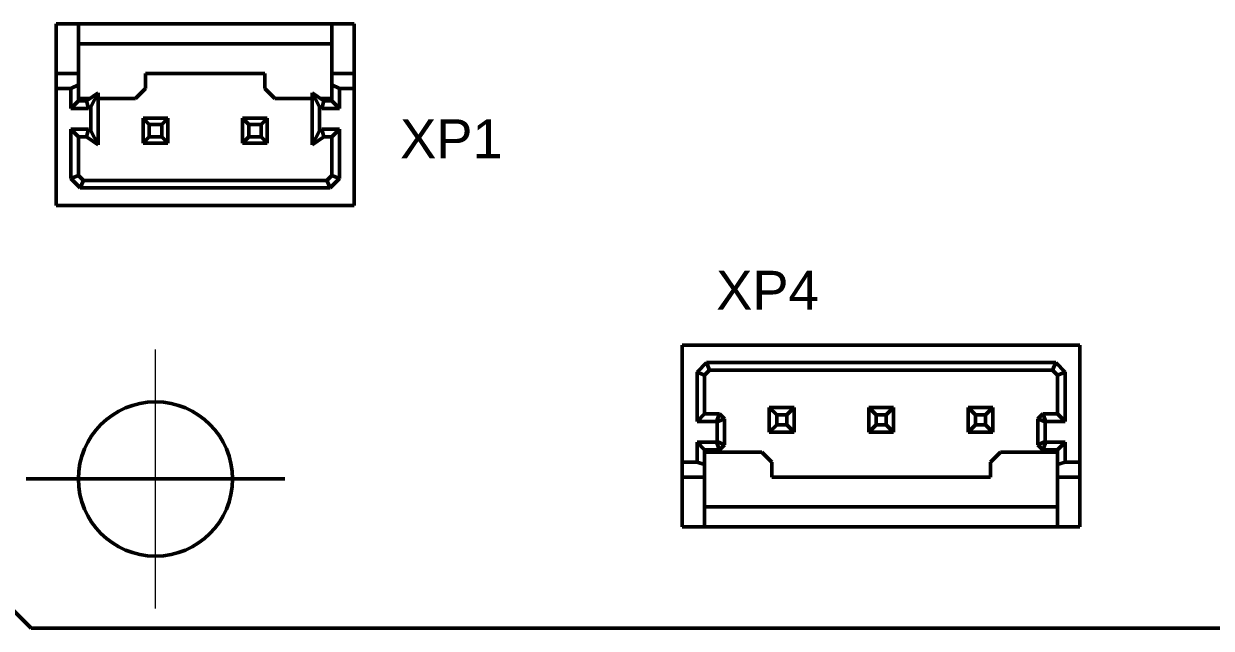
# Model space of a CAD drawing. Header units: millimetres. Extents: x 0 to 866, y 0 to 297.
# Drawn here: x 52.76 to 100.54, y 156.18 to 180.48 of the extents above; entities that cross this region are included whole.
import ezdxf

# ---------------------------------------------------------------- set-up
doc = ezdxf.new("R2010")
doc.units = ezdxf.units.MM
for name, color, linetype, lineweight in [('OSN25', 2, 'Continuous', 20), ('OSN50', 3, 'Continuous', 50), ('TEXT', 1, 'Continuous', 30)]:
    doc.layers.add(name, color=color, linetype=linetype, lineweight=lineweight)
doc.styles.add('Arial0', font='arial.ttf', dxfattribs={"height": 1.2192})

msp = doc.modelspace()

# ---------------------------------------------------------------- linework, layer by layer
at = {"layer": 'OSN25', "color": 2}
for p, q in [((58.064, 156.984), (58.064, 167.384)), ((58.064, 156.984), (58.064, 167.384)), ((52.864, 162.184), (63.264, 162.184))]:
    msp.add_line(p, q, dxfattribs=at)
at = {"layer": 'OSN50', "color": 3}
for p, q in [((66.064, 180.484), (54.064, 180.484)), ((54.064, 180.484), (54.064, 173.184)), ((54.064, 180.484), (54.064, 178.484)), ((54.964, 180.484), (54.064, 180.484)), ((66.064, 180.484), (54.064, 180.484)), ((54.064, 180.484), (54.064, 173.184)), ((54.064, 180.484), (54.064, 178.484)), ((54.964, 180.484), (54.064, 180.484)), ((54.964, 180.484), (54.964, 178.484)), ((65.164, 180.484), (54.964, 180.484)), ((54.964, 180.484), (54.964, 178.484)), ((65.164, 180.484), (54.964, 180.484)), ((65.164, 180.484), (65.164, 178.484)), ((66.064, 180.484), (65.164, 180.484)), ((65.164, 180.484), (65.164, 178.484)), ((66.064, 180.484), (65.164, 180.484)), ((66.064, 173.184), (66.064, 180.484)), ((66.064, 180.484), (66.064, 178.484)), ((66.064, 173.184), (66.064, 180.484)), ((66.064, 180.484), (66.064, 178.484)), ((65.164, 179.684), (54.964, 179.684)), ((65.164, 179.684), (54.964, 179.684)), ((54.064, 177.884), (54.064, 178.484)), ((54.964, 178.484), (54.064, 178.484)), ((54.064, 177.884), (54.064, 178.484)), ((54.964, 178.484), (54.064, 178.484)), ((54.964, 178.034), (54.964, 178.484)), ((54.964, 178.034), (54.964, 178.484)), ((54.964, 178.034), (54.964, 178.484)), ((54.964, 178.034), (54.964, 178.484)), ((57.664, 177.884), (57.664, 178.484)), ((62.464, 178.484), (57.664, 178.484)), ((57.664, 177.884), (57.664, 178.484)), ((62.464, 178.484), (57.664, 178.484)), ((62.464, 177.884), (62.464, 178.484)), ((62.464, 177.884), (62.464, 178.484)), ((66.064, 178.484), (65.164, 178.484)), ((65.164, 178.484), (65.164, 178.034)), ((65.164, 178.034), (65.164, 178.484)), ((66.064, 178.484), (65.164, 178.484)), ((65.164, 178.484), (65.164, 178.034)), ((65.164, 178.034), (65.164, 178.484)), ((66.064, 177.884), (66.064, 178.484)), ((66.064, 177.884), (66.064, 178.484)), ((54.064, 177.884), (54.064, 173.184)), ((54.664, 177.884), (54.064, 177.884)), ((54.064, 177.884), (54.064, 173.184)), ((54.664, 177.884), (54.064, 177.884)), ((54.964, 178.034), (54.664, 177.884)), ((54.964, 178.034), (54.664, 177.884)), ((54.664, 177.084), (54.664, 177.884)), ((54.664, 177.084), (54.664, 177.884)), ((54.964, 177.384), (54.964, 178.034)), ((54.964, 177.384), (54.964, 178.034)), ((57.664, 177.884), (57.264, 177.484)), ((57.664, 177.884), (57.264, 177.484)), ((62.864, 177.484), (62.464, 177.884)), ((62.864, 177.484), (62.464, 177.884)), ((65.464, 177.884), (65.164, 178.034)), ((65.164, 177.384), (65.164, 178.034)), ((65.464, 177.884), (65.164, 178.034)), ((65.164, 177.384), (65.164, 178.034)), ((65.464, 177.084), (65.464, 177.884)), ((66.064, 177.884), (65.464, 177.884)), ((65.464, 177.084), (65.464, 177.884)), ((66.064, 177.884), (65.464, 177.884)), ((66.064, 177.884), (66.064, 173.184)), ((66.064, 177.884), (66.064, 173.184)), ((54.964, 177.384), (54.664, 177.084)), ((54.964, 177.384), (54.664, 177.084)), ((55.434, 177.484), (54.964, 177.484)), ((55.434, 177.484), (54.964, 177.484)), ((55.284, 177.384), (54.964, 177.384)), ((55.284, 177.384), (54.964, 177.384)), ((55.764, 177.704), (55.284, 177.384)), ((55.764, 177.704), (55.284, 177.384)), ((55.374, 177.084), (55.284, 177.384)), ((55.374, 177.084), (55.284, 177.384)), ((55.764, 177.704), (55.464, 177.144)), ((55.764, 177.704), (55.464, 177.144)), ((55.764, 175.624), (55.764, 177.704)), ((55.764, 175.624), (55.764, 177.704)), ((57.264, 177.484), (55.764, 177.484)), ((57.264, 177.484), (55.764, 177.484)), ((64.364, 177.484), (62.864, 177.484)), ((64.364, 177.484), (62.864, 177.484)), ((64.844, 177.384), (64.364, 177.704)), ((64.364, 175.624), (64.364, 177.704)), ((64.664, 177.144), (64.364, 177.704)), ((64.844, 177.384), (64.364, 177.704)), ((64.364, 175.624), (64.364, 177.704)), ((64.664, 177.144), (64.364, 177.704)), ((65.164, 177.484), (64.694, 177.484)), ((65.164, 177.484), (64.694, 177.484)), ((64.844, 177.384), (64.754, 177.084)), ((64.844, 177.384), (64.754, 177.084)), ((65.164, 177.384), (64.844, 177.384)), ((65.164, 177.384), (64.844, 177.384)), ((65.464, 177.084), (65.164, 177.384)), ((65.464, 177.084), (65.164, 177.384)), ((55.374, 177.084), (54.664, 177.084)), ((55.374, 177.084), (54.664, 177.084)), ((55.464, 177.144), (55.374, 177.084)), ((55.464, 177.144), (55.374, 177.084)), ((55.464, 176.184), (55.464, 177.144)), ((55.464, 176.184), (55.464, 177.144)), ((64.754, 177.084), (64.664, 177.144)), ((64.664, 176.184), (64.664, 177.144)), ((64.754, 177.084), (64.664, 177.144)), ((64.664, 176.184), (64.664, 177.144)), ((65.464, 177.084), (64.754, 177.084)), ((65.464, 177.084), (64.754, 177.084)), ((57.564, 176.684), (57.564, 175.684)), ((57.814, 176.434), (57.564, 176.684)), ((58.564, 176.684), (57.564, 176.684)), ((57.564, 176.684), (57.564, 175.684)), ((57.814, 176.434), (57.564, 176.684)), ((58.564, 176.684), (57.564, 176.684)), ((58.314, 176.434), (57.814, 176.434)), ((57.814, 175.934), (57.814, 176.434)), ((58.314, 176.434), (57.814, 176.434)), ((57.814, 175.934), (57.814, 176.434)), ((58.564, 176.684), (58.314, 176.434)), ((58.564, 176.684), (58.314, 176.434)), ((58.314, 176.434), (58.314, 175.934)), ((58.314, 176.434), (58.314, 175.934)), ((58.564, 176.684), (58.564, 175.684)), ((58.564, 176.684), (58.564, 175.684)), ((62.564, 176.684), (61.564, 176.684)), ((61.814, 176.434), (61.564, 176.684)), ((61.564, 176.684), (61.564, 175.684)), ((62.564, 176.684), (61.564, 176.684)), ((61.814, 176.434), (61.564, 176.684)), ((61.564, 176.684), (61.564, 175.684)), ((62.314, 176.434), (61.814, 176.434)), ((61.814, 176.434), (61.814, 175.934)), ((62.314, 176.434), (61.814, 176.434)), ((61.814, 176.434), (61.814, 175.934)), ((62.564, 176.684), (62.314, 176.434)), ((62.564, 176.684), (62.314, 176.434)), ((62.314, 175.934), (62.314, 176.434)), ((62.314, 175.934), (62.314, 176.434)), ((62.564, 176.684), (62.564, 175.684)), ((62.564, 176.684), (62.564, 175.684)), ((54.964, 175.944), (54.664, 176.244)), ((55.374, 176.244), (54.664, 176.244)), ((54.664, 176.244), (54.664, 174.26)), ((54.964, 175.944), (54.664, 176.244)), ((55.374, 176.244), (54.664, 176.244)), ((54.664, 176.244), (54.664, 174.26)), ((55.284, 175.944), (54.964, 175.944)), ((54.964, 175.944), (54.964, 174.384)), ((55.284, 175.944), (54.964, 175.944)), ((54.964, 175.944), (54.964, 174.384)), ((55.374, 176.244), (55.284, 175.944)), ((55.374, 176.244), (55.284, 175.944)), ((55.764, 175.624), (55.284, 175.944)), ((55.764, 175.624), (55.284, 175.944)), ((55.464, 176.184), (55.374, 176.244)), ((55.464, 176.184), (55.374, 176.244)), ((55.764, 175.624), (55.464, 176.184)), ((55.764, 175.624), (55.464, 176.184)), ((57.814, 175.934), (57.564, 175.684)), ((57.814, 175.934), (57.564, 175.684)), ((58.314, 175.934), (57.814, 175.934)), ((58.314, 175.934), (57.814, 175.934)), ((58.564, 175.684), (58.314, 175.934)), ((58.564, 175.684), (58.314, 175.934)), ((61.814, 175.934), (61.564, 175.684)), ((61.814, 175.934), (61.564, 175.684)), ((62.314, 175.934), (61.814, 175.934)), ((62.314, 175.934), (61.814, 175.934)), ((62.564, 175.684), (62.314, 175.934)), ((62.564, 175.684), (62.314, 175.934)), ((64.664, 176.184), (64.364, 175.624)), ((64.664, 176.184), (64.364, 175.624)), ((64.844, 175.944), (64.364, 175.624)), ((64.844, 175.944), (64.364, 175.624)), ((64.754, 176.244), (64.664, 176.184)), ((64.754, 176.244), (64.664, 176.184)), ((65.464, 176.244), (64.754, 176.244)), ((64.844, 175.944), (64.754, 176.244)), ((65.464, 176.244), (64.754, 176.244)), ((64.844, 175.944), (64.754, 176.244)), ((65.164, 175.944), (64.844, 175.944)), ((65.164, 175.944), (64.844, 175.944)), ((65.464, 176.244), (65.164, 175.944)), ((65.464, 176.244), (65.164, 175.944)), ((65.164, 175.944), (65.164, 174.384)), ((65.164, 175.944), (65.164, 174.384)), ((65.464, 176.244), (65.464, 174.26)), ((65.464, 176.244), (65.464, 174.26)), ((58.564, 175.684), (57.564, 175.684)), ((58.564, 175.684), (57.564, 175.684)), ((62.564, 175.684), (61.564, 175.684)), ((62.564, 175.684), (61.564, 175.684)), ((54.964, 174.384), (54.664, 174.26)), ((54.964, 174.384), (54.664, 174.26)), ((55.164, 174.184), (54.964, 174.384)), ((55.164, 174.184), (54.964, 174.384)), ((65.164, 174.384), (64.964, 174.184)), ((65.164, 174.384), (64.964, 174.184)), ((65.464, 174.26), (65.164, 174.384)), ((65.464, 174.26), (65.164, 174.384)), ((55.04, 173.884), (54.664, 174.26)), ((55.04, 173.884), (54.664, 174.26)), ((55.164, 174.184), (55.04, 173.884)), ((55.164, 174.184), (55.04, 173.884)), ((64.964, 174.184), (55.164, 174.184)), ((64.964, 174.184), (55.164, 174.184)), ((65.088, 173.884), (64.964, 174.184)), ((65.088, 173.884), (64.964, 174.184)), ((65.464, 174.26), (65.088, 173.884)), ((65.464, 174.26), (65.088, 173.884)), ((65.088, 173.884), (55.04, 173.884)), ((65.088, 173.884), (55.04, 173.884)), ((54.064, 173.184), (66.064, 173.184)), ((66.064, 173.184), (54.064, 173.184)), ((54.064, 173.184), (66.064, 173.184)), ((66.064, 173.184), (54.064, 173.184)), ((95.259, 167.561), (79.259, 167.561)), ((79.259, 167.561), (79.259, 160.261)), ((79.259, 167.561), (79.259, 162.861)), ((95.259, 167.561), (79.259, 167.561)), ((95.259, 167.561), (79.259, 167.561)), ((79.259, 167.561), (79.259, 160.261)), ((79.259, 167.561), (79.259, 162.861)), ((95.259, 167.561), (79.259, 167.561)), ((95.259, 160.261), (95.259, 167.561)), ((95.259, 162.861), (95.259, 167.561)), ((95.259, 160.261), (95.259, 167.561)), ((95.259, 162.861), (95.259, 167.561)), ((80.235, 166.861), (79.859, 166.485)), ((80.235, 166.861), (79.859, 166.485)), ((80.359, 166.561), (80.235, 166.861)), ((94.283, 166.861), (80.235, 166.861)), ((80.359, 166.561), (80.235, 166.861)), ((94.283, 166.861), (80.235, 166.861)), ((94.283, 166.861), (94.159, 166.561)), ((94.283, 166.861), (94.159, 166.561)), ((94.659, 166.485), (94.283, 166.861)), ((94.659, 166.485), (94.283, 166.861)), ((80.159, 166.361), (79.859, 166.485)), ((79.859, 164.501), (79.859, 166.485)), ((80.159, 166.361), (79.859, 166.485)), ((79.859, 164.501), (79.859, 166.485)), ((80.359, 166.561), (80.159, 166.361)), ((80.359, 166.561), (80.159, 166.361)), ((80.159, 164.801), (80.159, 166.361)), ((80.159, 164.801), (80.159, 166.361)), ((94.159, 166.561), (80.359, 166.561)), ((94.159, 166.561), (80.359, 166.561)), ((94.359, 166.361), (94.159, 166.561)), ((94.359, 166.361), (94.159, 166.561)), ((94.659, 166.485), (94.359, 166.361)), ((94.659, 166.485), (94.359, 166.361)), ((94.359, 164.801), (94.359, 166.361)), ((94.359, 164.801), (94.359, 166.361)), ((94.659, 164.501), (94.659, 166.485)), ((94.659, 164.501), (94.659, 166.485)), ((82.759, 165.061), (82.759, 164.061)), ((83.059, 164.761), (82.759, 165.061)), ((83.759, 165.061), (82.759, 165.061)), ((82.759, 165.061), (82.759, 164.061)), ((83.059, 164.761), (82.759, 165.061)), ((83.759, 165.061), (82.759, 165.061)), ((83.759, 165.061), (83.459, 164.761)), ((83.759, 165.061), (83.459, 164.761)), ((83.759, 164.061), (83.759, 165.061)), ((83.759, 164.061), (83.759, 165.061)), ((86.759, 165.061), (86.759, 164.061)), ((87.059, 164.761), (86.759, 165.061)), ((87.759, 165.061), (86.759, 165.061)), ((86.759, 165.061), (86.759, 164.061)), ((87.059, 164.761), (86.759, 165.061)), ((87.759, 165.061), (86.759, 165.061)), ((87.759, 165.061), (87.459, 164.761)), ((87.759, 165.061), (87.459, 164.761)), ((87.759, 164.061), (87.759, 165.061)), ((87.759, 164.061), (87.759, 165.061)), ((90.759, 165.061), (90.759, 164.061)), ((91.059, 164.761), (90.759, 165.061)), ((91.759, 165.061), (90.759, 165.061)), ((90.759, 165.061), (90.759, 164.061)), ((91.059, 164.761), (90.759, 165.061)), ((91.759, 165.061), (90.759, 165.061)), ((91.759, 165.061), (91.459, 164.761)), ((91.759, 165.061), (91.459, 164.761)), ((91.759, 164.061), (91.759, 165.061)), ((91.759, 164.061), (91.759, 165.061)), ((80.159, 164.801), (79.859, 164.501)), ((80.159, 164.801), (79.859, 164.501)), ((80.635, 164.501), (79.859, 164.501)), ((80.635, 164.501), (79.859, 164.501)), ((80.759, 164.801), (80.159, 164.801)), ((80.759, 164.801), (80.159, 164.801)), ((80.759, 164.801), (80.635, 164.501)), ((80.759, 164.801), (80.635, 164.501)), ((80.659, 164.477), (80.635, 164.501)), ((80.659, 164.477), (80.635, 164.501)), ((80.959, 164.601), (80.659, 164.477)), ((80.959, 164.601), (80.659, 164.477)), ((80.659, 163.685), (80.659, 164.477)), ((80.659, 163.685), (80.659, 164.477)), ((80.959, 164.601), (80.759, 164.801)), ((80.959, 164.601), (80.759, 164.801)), ((80.959, 163.561), (80.959, 164.601)), ((80.959, 163.561), (80.959, 164.601)), ((83.059, 164.361), (82.759, 164.061)), ((83.059, 164.361), (82.759, 164.061)), ((83.059, 164.361), (83.059, 164.761)), ((83.459, 164.761), (83.059, 164.761)), ((83.059, 164.361), (83.059, 164.761)), ((83.459, 164.761), (83.059, 164.761)), ((83.459, 164.361), (83.059, 164.361)), ((83.459, 164.361), (83.059, 164.361)), ((83.459, 164.361), (83.459, 164.761)), ((83.459, 164.361), (83.459, 164.761)), ((83.759, 164.061), (83.459, 164.361)), ((83.759, 164.061), (83.459, 164.361)), ((87.059, 164.361), (86.759, 164.061)), ((87.059, 164.361), (86.759, 164.061)), ((87.059, 164.361), (87.059, 164.761)), ((87.459, 164.761), (87.059, 164.761)), ((87.059, 164.361), (87.059, 164.761)), ((87.459, 164.761), (87.059, 164.761)), ((87.459, 164.361), (87.059, 164.361)), ((87.459, 164.361), (87.059, 164.361)), ((87.459, 164.361), (87.059, 164.361)), ((87.459, 164.361), (87.059, 164.361)), ((87.459, 164.361), (87.459, 164.761)), ((87.459, 164.361), (87.459, 164.761)), ((87.759, 164.061), (87.459, 164.361)), ((87.759, 164.061), (87.459, 164.361)), ((91.059, 164.361), (90.759, 164.061)), ((91.059, 164.361), (90.759, 164.061)), ((91.059, 164.361), (91.059, 164.761)), ((91.459, 164.761), (91.059, 164.761)), ((91.059, 164.361), (91.059, 164.761)), ((91.459, 164.761), (91.059, 164.761)), ((91.459, 164.361), (91.059, 164.361)), ((91.459, 164.361), (91.059, 164.361)), ((91.459, 164.361), (91.459, 164.761)), ((91.459, 164.361), (91.459, 164.761)), ((91.759, 164.061), (91.459, 164.361)), ((91.759, 164.061), (91.459, 164.361)), ((93.759, 164.801), (93.559, 164.601)), ((93.759, 164.801), (93.559, 164.601)), ((93.559, 163.561), (93.559, 164.601)), ((93.859, 164.477), (93.559, 164.601)), ((93.559, 163.561), (93.559, 164.601)), ((93.859, 164.477), (93.559, 164.601)), ((94.359, 164.801), (93.759, 164.801)), ((93.883, 164.501), (93.759, 164.801)), ((94.359, 164.801), (93.759, 164.801)), ((93.883, 164.501), (93.759, 164.801)), ((93.883, 164.501), (93.859, 164.477)), ((93.883, 164.501), (93.859, 164.477)), ((93.859, 163.685), (93.859, 164.477)), ((93.859, 163.685), (93.859, 164.477)), ((94.659, 164.501), (93.883, 164.501)), ((94.659, 164.501), (93.883, 164.501)), ((94.659, 164.501), (94.359, 164.801)), ((94.659, 164.501), (94.359, 164.801)), ((83.759, 164.061), (82.759, 164.061)), ((83.759, 164.061), (82.759, 164.061)), ((87.759, 164.061), (86.759, 164.061)), ((87.759, 164.061), (86.759, 164.061)), ((91.759, 164.061), (90.759, 164.061)), ((91.759, 164.061), (90.759, 164.061)), ((80.159, 163.361), (79.859, 163.661)), ((80.635, 163.661), (79.859, 163.661)), ((79.859, 162.861), (79.859, 163.661)), ((80.159, 163.361), (79.859, 163.661)), ((80.635, 163.661), (79.859, 163.661)), ((79.859, 162.861), (79.859, 163.661)), ((80.659, 163.685), (80.635, 163.661)), ((80.659, 163.685), (80.635, 163.661)), ((80.759, 163.361), (80.635, 163.661)), ((80.759, 163.361), (80.635, 163.661)), ((80.959, 163.561), (80.659, 163.685)), ((80.959, 163.561), (80.659, 163.685)), ((80.959, 163.561), (80.759, 163.361)), ((80.959, 163.561), (80.759, 163.361)), ((93.859, 163.685), (93.559, 163.561)), ((93.859, 163.685), (93.559, 163.561)), ((93.759, 163.361), (93.559, 163.561)), ((93.759, 163.361), (93.559, 163.561)), ((93.883, 163.661), (93.759, 163.361)), ((93.883, 163.661), (93.759, 163.361)), ((93.883, 163.661), (93.859, 163.685)), ((93.883, 163.661), (93.859, 163.685)), ((94.659, 163.661), (93.883, 163.661)), ((94.659, 163.661), (93.883, 163.661)), ((94.659, 163.661), (94.359, 163.361)), ((94.659, 163.661), (94.359, 163.361)), ((94.659, 162.861), (94.659, 163.661)), ((94.659, 162.861), (94.659, 163.661)), ((80.759, 163.361), (80.159, 163.361)), ((80.159, 162.771), (80.159, 163.361)), ((80.759, 163.361), (80.159, 163.361)), ((80.159, 162.771), (80.159, 163.361)), ((82.459, 163.261), (80.159, 163.261)), ((82.459, 163.261), (80.159, 163.261)), ((82.859, 162.861), (82.459, 163.261)), ((82.859, 162.861), (82.459, 163.261)), ((92.059, 163.261), (91.659, 162.861)), ((92.059, 163.261), (91.659, 162.861)), ((94.359, 163.261), (92.059, 163.261)), ((94.359, 163.261), (92.059, 163.261)), ((94.359, 163.361), (93.759, 163.361)), ((94.359, 163.361), (93.759, 163.361)), ((94.359, 162.771), (94.359, 163.361)), ((94.359, 162.771), (94.359, 163.361)), ((79.859, 162.861), (79.259, 162.861)), ((79.259, 162.261), (79.259, 162.861)), ((79.859, 162.861), (79.259, 162.861)), ((79.259, 162.261), (79.259, 162.861)), ((80.159, 162.771), (79.859, 162.861)), ((80.159, 162.771), (79.859, 162.861)), ((80.159, 162.261), (80.159, 162.771)), ((80.159, 162.261), (80.159, 162.771)), ((80.159, 162.261), (80.159, 162.771)), ((80.159, 162.261), (80.159, 162.771)), ((82.859, 162.261), (82.859, 162.861)), ((82.859, 162.261), (82.859, 162.861)), ((91.659, 162.261), (91.659, 162.861)), ((91.659, 162.261), (91.659, 162.861)), ((94.659, 162.861), (94.359, 162.771)), ((94.659, 162.861), (94.359, 162.771)), ((94.359, 162.261), (94.359, 162.771)), ((94.359, 162.261), (94.359, 162.771)), ((94.359, 162.261), (94.359, 162.771)), ((94.359, 162.261), (94.359, 162.771)), ((95.259, 162.861), (94.659, 162.861)), ((95.259, 162.861), (94.659, 162.861)), ((95.259, 162.261), (95.259, 162.861)), ((95.259, 162.261), (95.259, 162.861)), ((52.864, 162.184), (63.264, 162.184)), ((80.159, 162.261), (79.259, 162.261)), ((79.259, 160.261), (79.259, 162.261)), ((80.159, 162.261), (79.259, 162.261)), ((79.259, 160.261), (79.259, 162.261)), ((80.159, 160.261), (80.159, 162.261)), ((80.159, 160.261), (80.159, 162.261)), ((91.659, 162.261), (82.859, 162.261)), ((91.659, 162.261), (82.859, 162.261)), ((94.359, 162.261), (94.359, 160.261)), ((95.259, 162.261), (94.359, 162.261)), ((94.359, 162.261), (94.359, 160.261)), ((95.259, 162.261), (94.359, 162.261)), ((95.259, 160.261), (95.259, 162.261)), ((95.259, 160.261), (95.259, 162.261)), ((94.359, 161.061), (80.159, 161.061)), ((94.359, 161.061), (80.159, 161.061)), ((79.259, 160.261), (95.259, 160.261)), ((80.159, 160.261), (79.259, 160.261)), ((79.259, 160.261), (95.259, 160.261)), ((80.159, 160.261), (79.259, 160.261)), ((94.359, 160.261), (80.159, 160.261)), ((94.359, 160.261), (80.159, 160.261)), ((95.259, 160.261), (94.359, 160.261)), ((95.259, 160.261), (94.359, 160.261)), ((53.064, 156.184), (52.064, 157.184)), ((171.064, 156.184), (53.064, 156.184))]:
    msp.add_line(p, q, dxfattribs=at)
for start, end in [(90, 180), (0, 90), (180, 270), (270, 0)]:
    msp.add_arc((58.064, 162.184), 3.1, start, end, dxfattribs=at)

# ---------------------------------------------------------------- texts
at = {"layer": 'TEXT', "color": 1, "style": 'Arial0'}
for s, p in [('XP1', (67.906, 175.079)), ('XP4', (80.622, 168.991))]:
    msp.add_text(s, height=1.5634, dxfattribs=at).set_placement(p)

doc.saveas('drawing.dxf')
